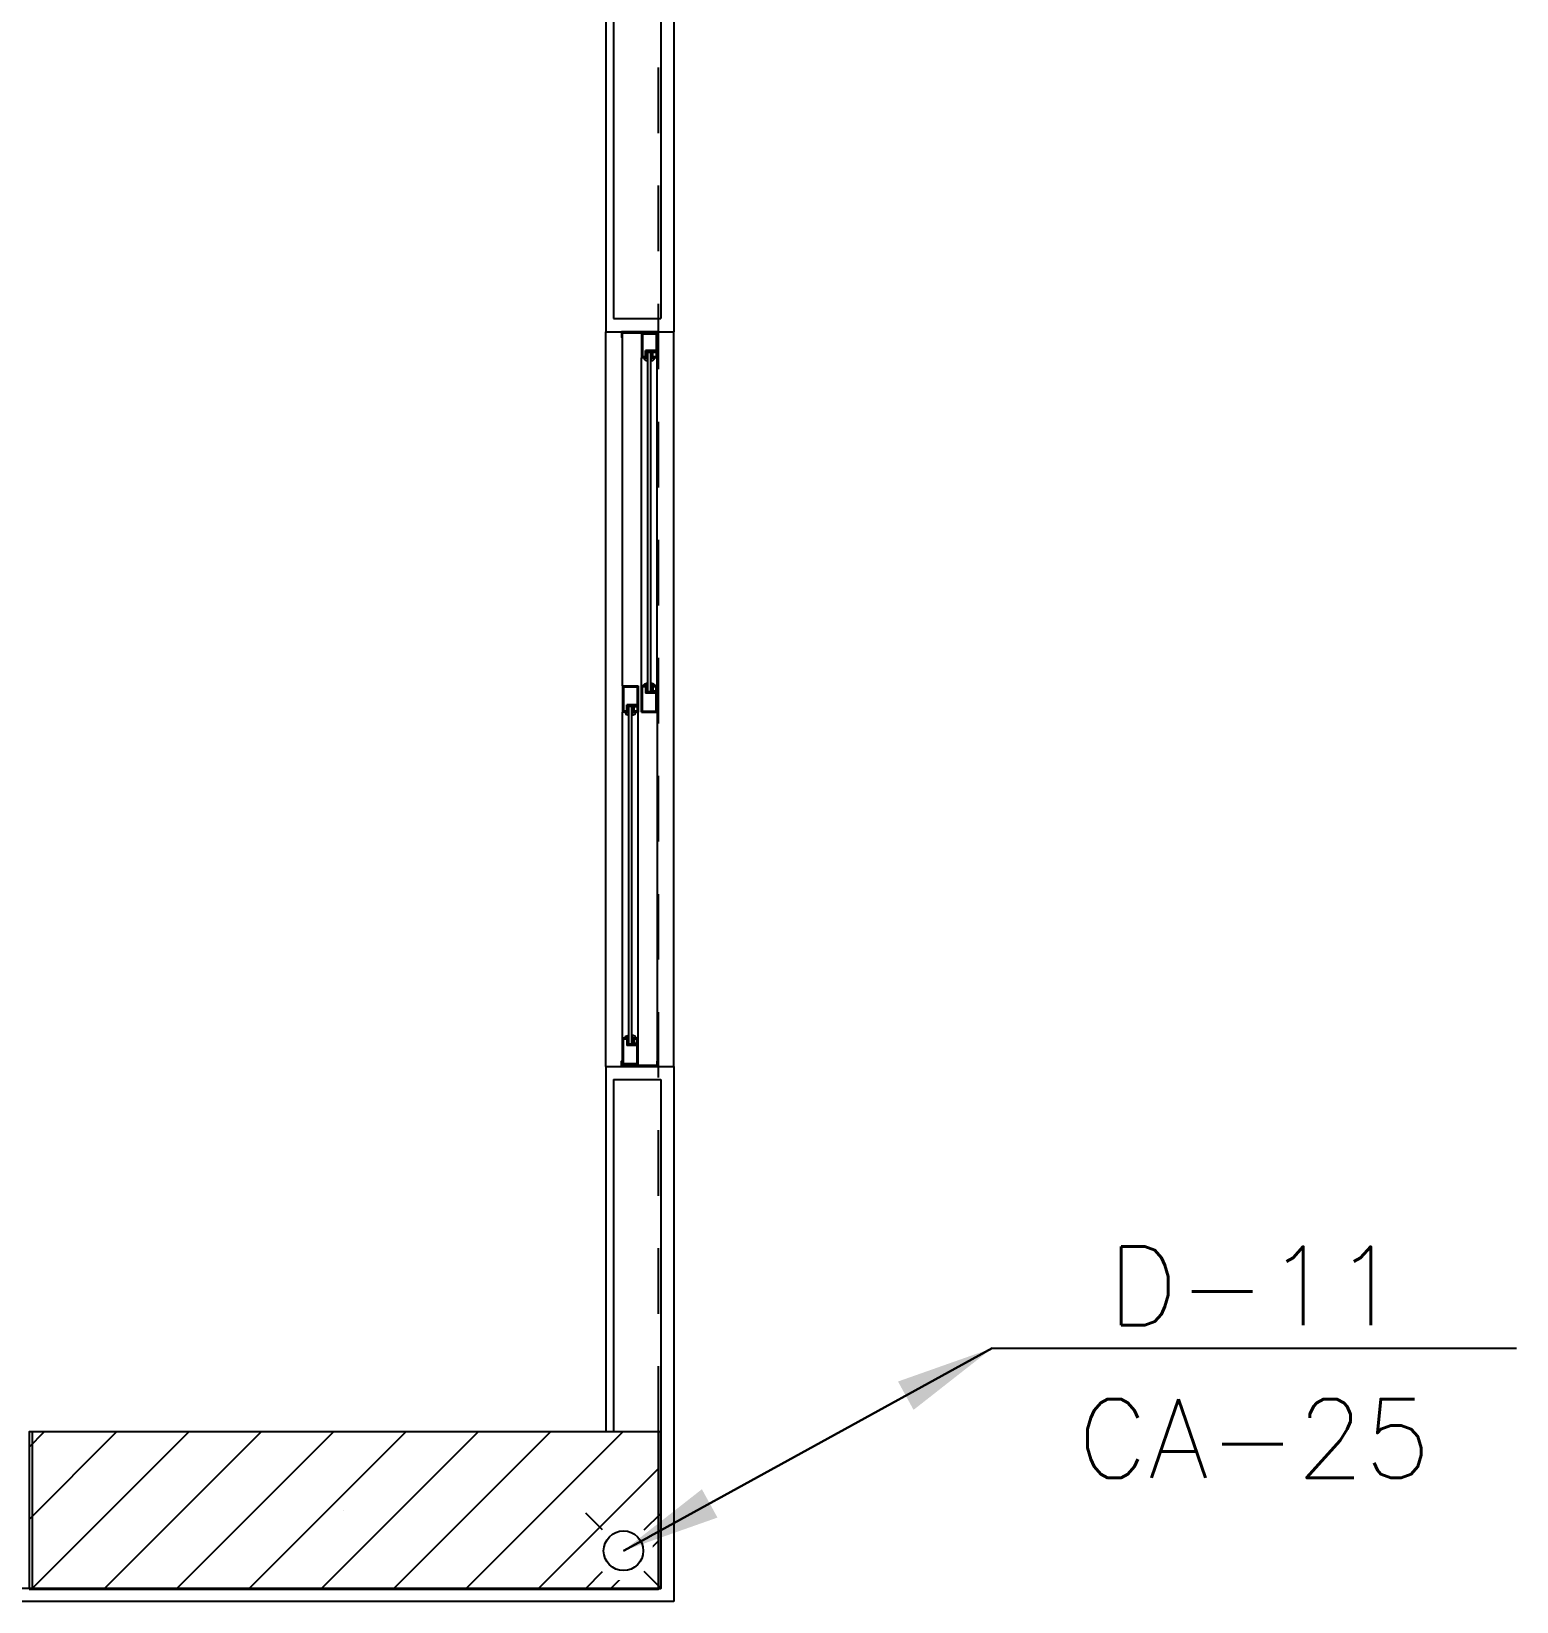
# Model space of a CAD drawing. Header units: millimetres. Extents: x 188.6 to 263.2, y 40.1 to 120.1.
# Drawn here: x 198.062 to 200.893, y 78.52 to 81.512 of the extents above; entities that cross this region are included whole.
import ezdxf
from ezdxf.enums import TextEntityAlignment as Align

# ---------------------------------------------------------------- set-up
doc = ezdxf.new("R2010")
doc.units = ezdxf.units.MM
doc.set_wipeout_variables(frame=1)
doc.linetypes.add('HIDDEN2', pattern=[0.1875, 0.125, -0.0625])
for name, color, linetype in [('ARQ', 8, 'Continuous'), ('ESTR-PILARES', 11, 'Continuous'), ('ESTR-VIGAS', 11, 'HIDDEN2'), ('ESTRUTURA', 7, 'Continuous'), ('SPDA-COL', 7, 'Continuous'), ('SPDA-D', 164, 'Continuous')]:
    doc.layers.add(name, color=color, linetype=linetype)
doc.styles.add('60-75', font='romans.shx', dxfattribs={"height": 0.12})
doc.styles.add('ROMANS', font='ROMANS.SHX', dxfattribs={"height": 0.15})
doc.dimstyles.new('IND75', dxfattribs={"dimtxt": 0.15, "dimasz": 0.1875, "dimexe": 0.15, "dimexo": 0, "dimgap": 0.1, "dimtad": 1, "dimzin": 10, "dimdsep": 46, "dimtxsty": '60-75', "dimcen": 0, "dimclrd": 256, "dimclre": 1, "dimclrt": 256, "dimadec": 0, "dimazin": 0, "dimtfac": 1, "dimtix": 1, "dimtmove": 2, "dimatfit": 3, "dimfxl": 0.15, "dimtolj": 1, "dimtzin": 6, "dimarcsym": 0})

# ---------------------------------------------------------------- blocks, each defined once
blk = doc.blocks.new('COBERTURA_29-09-2016')
at = {"layer": 'ESTR-PILARES', "linetype": 'Continuous'}
for p, q in [((-8.62, -7.7019), (-8.4531, -7.535)), ((-8.62, -7.564), (-8.591, -7.535)), ((-8.6152, -7.835), (-8.3152, -7.535)), ((-8.4774, -7.835), (-8.1774, -7.535)), ((-8.3395, -7.835), (-8.0395, -7.535)), ((-8.2016, -7.835), (-7.9016, -7.535)), ((-8.0637, -7.835), (-7.7637, -7.535)), ((-7.9258, -7.835), (-7.6258, -7.535)), ((-7.7879, -7.835), (-7.4879, -7.535)), ((-7.65, -7.835), (-7.42, -7.605)), ((-8.02, -7.685), (-8.02, -7.685)), ((-7.5122, -7.835), (-7.42, -7.7428))]:
    blk.add_line(p, q, dxfattribs=at)
blk.add_lwpolyline([(-8.62, -7.835), (-7.42, -7.835), (-7.42, -7.535), (-8.62, -7.535), (-8.62, -7.835)], dxfattribs=at)
at = {"layer": 'ESTR-VIGAS'}
blk.add_lwpolyline([(-7.42, -7.535), (-7.42, -3.59)], dxfattribs=at)
blk = doc.blocks.new('XREF-TIPO$0$A$C23913CE5-flat-1')
at = {"color": 0}
for p, q in [((0.003, -0.675), (0.003, -0.0022)), ((0.039, -0.003), (0.039, -0.05)), ((0.069, -0.003), (0.039, -0.003)), ((0.041, -0.005), (0.041, -0.048)), ((0.067, -0.005), (0.041, -0.005)), ((0.067, -0.005), (0.067, -0.036)), ((0.069, -0.003), (0.069, -0.05)), ((0.039, -0.675), (0.039, -0.05)), ((0.049, -0.05), (0.039, -0.05)), ((0.047, -0.048), (0.041, -0.048)), ((0.067, -0.036), (0.047, -0.036)), ((0.047, -0.048), (0.047, -0.036)), ((0.069, -0.038), (0.049, -0.038)), ((0.049, -0.05), (0.049, -0.038)), ((0.051, -0.686), (0.051, -0.039)), ((0.051, -0.039), (0.057, -0.039)), ((0.057, -0.686), (0.057, -0.039)), ((0.059, -0.05), (0.059, -0.038)), ((0.069, -0.05), (0.059, -0.05)), ((0.061, -0.048), (0.061, -0.04)), ((0.067, -0.04), (0.061, -0.04)), ((0.067, -0.048), (0.061, -0.048)), ((0.067, -0.04), (0.067, -0.048)), ((0.069, -0.675), (0.069, -0.05)), ((0.003, -0.675), (0.003, -0.725)), ((0.003, -0.675), (0.033, -0.675)), ((0.005, -0.677), (0.005, -0.723)), ((0.005, -0.677), (0.031, -0.677)), ((0.031, -0.677), (0.031, -0.711)), ((0.033, -0.675), (0.033, -0.725)), ((0.039, -0.725), (0.039, -0.675)), ((0.049, -0.675), (0.039, -0.675)), ((0.041, -0.723), (0.041, -0.677)), ((0.047, -0.677), (0.041, -0.677)), ((0.047, -0.677), (0.047, -0.689)), ((0.049, -0.675), (0.049, -0.687)), ((0.069, -0.687), (0.049, -0.687)), ((0.051, -0.686), (0.057, -0.686)), ((0.059, -0.675), (0.059, -0.687)), ((0.069, -0.675), (0.059, -0.675)), ((0.061, -0.677), (0.061, -0.685)), ((0.067, -0.677), (0.061, -0.677)), ((0.067, -0.685), (0.061, -0.685)), ((0.067, -0.685), (0.067, -0.677)), ((0.069, -0.725), (0.069, -0.675)), ((0.011, -0.723), (0.011, -0.711)), ((0.031, -0.711), (0.011, -0.711)), ((0.013, -0.725), (0.013, -0.713)), ((0.033, -0.713), (0.013, -0.713)), ((0.015, -1.3575), (0.015, -0.714)), ((0.015, -0.714), (0.021, -0.714)), ((0.021, -1.3575), (0.021, -0.714)), ((0.023, -0.725), (0.023, -0.713)), ((0.031, -0.715), (0.025, -0.715)), ((0.025, -0.723), (0.025, -0.715)), ((0.031, -0.715), (0.031, -0.723)), ((0.067, -0.689), (0.047, -0.689)), ((0.067, -0.723), (0.067, -0.689)), ((0.013, -0.725), (0.003, -0.725)), ((0.003, -1.3465), (0.003, -0.725)), ((0.011, -0.723), (0.005, -0.723)), ((0.033, -0.725), (0.023, -0.725)), ((0.031, -0.723), (0.025, -0.723)), ((0.033, -1.397), (0.033, -0.725)), ((0.039, -0.725), (0.069, -0.725)), ((0.041, -0.723), (0.067, -0.723)), ((0.069, -0.725), (0.069, -1.3982)), ((0.003, -1.397), (0.003, -1.3465)), ((0.013, -1.3465), (0.003, -1.3465)), ((0.013, -1.3465), (0.013, -1.3585)), ((0.023, -1.3465), (0.023, -1.3585)), ((0.033, -1.3465), (0.023, -1.3465)), ((0.011, -1.3485), (0.005, -1.3485)), ((0.005, -1.395), (0.005, -1.3485)), ((0.011, -1.3485), (0.011, -1.3605)), ((0.031, -1.3605), (0.011, -1.3605)), ((0.033, -1.3585), (0.013, -1.3585)), ((0.015, -1.3575), (0.021, -1.3575)), ((0.025, -1.3485), (0.025, -1.3565)), ((0.031, -1.3485), (0.025, -1.3485)), ((0.031, -1.3565), (0.025, -1.3565)), ((0.031, -1.3565), (0.031, -1.3485)), ((0.031, -1.395), (0.031, -1.3605)), ((0.033, -1.397), (0.033, -1.3585)), ((0.003, -1.397), (0.033, -1.397)), ((0.005, -1.395), (0.031, -1.395))]:
    blk.add_line(p, q, dxfattribs=at)
for points in [[(0.001, -0.0002), (0.001, -0.0104), (0.003, -0.0104), (0.003, -0.0022), (0.069, -0.0022), (0.069, -0.0102), (0.071, -0.0102), (0.071, -0.0002), (0.001, -0.0002)], [(0.001, -1.4002), (0.001, -1.39), (0.003, -1.39), (0.003, -1.3982), (0.069, -1.3982), (0.069, -1.3902), (0.071, -1.3902), (0.071, -1.4002), (0.001, -1.4002)]]:
    blk.add_lwpolyline(points, dxfattribs=at)
for points in [[(0.0505, -0.0385, 1), (0.0495, -0.0385), (0.0495, -0.05, -0.414214), (0.049, -0.0505), (0.044, -0.0505, 0.38517), (0.049, -0.055), (0.0505, -0.055)], [(0.064, -0.0505), (0.059, -0.0505, -0.414214), (0.0585, -0.05), (0.0585, -0.0385, 1), (0.0575, -0.0385), (0.0575, -0.055), (0.059, -0.055, 0.38517)], [(0.0505, -0.6865, -1), (0.0495, -0.6865), (0.0495, -0.675, 0.414214), (0.049, -0.6745), (0.044, -0.6745, -0.38517), (0.049, -0.67), (0.0505, -0.67)], [(0.064, -0.6745), (0.059, -0.6745, 0.414214), (0.0585, -0.675), (0.0585, -0.6865, -1), (0.0575, -0.6865), (0.0575, -0.67), (0.059, -0.67, -0.38517)], [(0.0145, -0.7135, 1), (0.0135, -0.7135), (0.0135, -0.725, -0.414214), (0.013, -0.7255), (0.008, -0.7255, 0.38517), (0.013, -0.73), (0.0145, -0.73)], [(0.028, -0.7255), (0.023, -0.7255, -0.414214), (0.0225, -0.725), (0.0225, -0.7135, 1), (0.0215, -0.7135), (0.0215, -0.73), (0.023, -0.73, 0.38517)], [(0.0135, -1.3465, 0.414214), (0.013, -1.346), (0.008, -1.346, -0.38517), (0.013, -1.3415), (0.0145, -1.3415), (0.0145, -1.358, -1), (0.0135, -1.358)], [(0.0225, -1.3465, -0.414214), (0.023, -1.346), (0.028, -1.346, 0.38517), (0.023, -1.3415), (0.0215, -1.3415), (0.0215, -1.358, 1), (0.0225, -1.358)]]:
    blk.add_lwpolyline(points, format="xyb", close=True, dxfattribs=at)
blk = doc.blocks.new('A$C0BE265FA')
at = {"layer": 'ARQ'}
for p, q in [((-12.06, -6.0725), (-12.06, -6.9298)), ((-12.035, -6.0475), (-12.035, -6.9548)), ((-12.15, -6.3299), (-12.15, -6.9298)), ((-12.165, -6.3449), (-12.165, -6.9548)), ((-12.15, -6.9298), (-12.06, -6.9298)), ((-12.165, -8.3548), (-12.1651, -6.9548)), ((-12.165, -6.9548), (-12.035, -6.9548)), ((-12.035, -8.3548), (-12.0351, -6.9548)), ((-12.165, -8.3548), (-12.165, -9.0499)), ((-12.165, -8.3548), (-12.035, -8.3548)), ((-12.035, -8.3548), (-12.035, -9.3748)), ((-12.15, -8.3798), (-12.15, -9.0499)), ((-12.15, -8.3798), (-12.06, -8.3798)), ((-12.06, -8.3798), (-12.06, -9.3498)), ((-12.06, -9.3499), (-15.36, -9.3499)), ((-12.06, -9.3498), (-12.06, -9.3499)), ((-12.035, -9.3748), (-15.3849, -9.3748))]:
    blk.add_line(p, q, dxfattribs=at)
blk.add_lwpolyline([(-13.2581, -9.3499), (-12.06, -9.3499), (-12.06, -9.0511), (-13.2581, -9.0511)], close=True, dxfattribs=at)
blk.add_blockref('XREF-TIPO$0$A$C23913CE5-flat-1', (-12.136, -6.9546), dxfattribs=at)
blk = doc.blocks.new('INDU')
at = {"color": 7}
blk.add_line((-0.005, 0), (0.005, 0), dxfattribs=at)
at = {"style": 'ROMANS'}
for tag, p in [('TQ-01', (0, 0.001189)), ('100', (0, -0.001718))]:
    blk.add_attdef(tag, text='', height=0.0015, dxfattribs=at).set_placement(p, align=Align.MIDDLE)
blk = doc.blocks.new('cap')
blk.add_wipeout([(0.0003, 0.075), (-0.0036, 0.0749), (-0.0076, 0.0746), (-0.0115, 0.0741), (-0.0153, 0.0734), (-0.0191, 0.0725), (-0.0229, 0.0714), (-0.0266, 0.0701), (-0.0302, 0.0686), (-0.0338, 0.067), (-0.0373, 0.0651), (-0.0406, 0.0631), (-0.0439, 0.0608), (-0.047, 0.0585), (-0.05, 0.0559), (-0.0528, 0.0532), (-0.0555, 0.0504), (-0.0581, 0.0474), (-0.0605, 0.0443), (-0.0627, 0.0411), (-0.0648, 0.0377), (-0.0667, 0.0343), (-0.0684, 0.0308), (-0.0699, 0.0271), (-0.0712, 0.0234), (-0.0724, 0.0197), (-0.0733, 0.0159), (-0.074, 0.012), (-0.0746, 0.0081), (-0.0749, 0.0042), (-0.075, 0.0003), (-0.0749, -0.0036), (-0.0746, -0.0076), (-0.0741, -0.0115), (-0.0734, -0.0153), (-0.0725, -0.0191), (-0.0714, -0.0229), (-0.0701, -0.0266), (-0.0686, -0.0302), (-0.067, -0.0338), (-0.0651, -0.0373), (-0.0631, -0.0406), (-0.0608, -0.0439), (-0.0585, -0.047), (-0.0559, -0.05), (-0.0532, -0.0528), (-0.0504, -0.0555), (-0.0474, -0.0581), (-0.0443, -0.0605), (-0.0411, -0.0627), (-0.0377, -0.0648), (-0.0343, -0.0667), (-0.0308, -0.0684), (-0.0271, -0.0699), (-0.0234, -0.0712), (-0.0197, -0.0724), (-0.0159, -0.0733), (-0.012, -0.074), (-0.0081, -0.0746), (-0.0042, -0.0749), (-0.0003, -0.075), (0.0036, -0.0749), (0.0076, -0.0746), (0.0115, -0.0741), (0.0153, -0.0734), (0.0191, -0.0725), (0.0229, -0.0714), (0.0266, -0.0701), (0.0302, -0.0686), (0.0338, -0.067), (0.0373, -0.0651), (0.0406, -0.0631), (0.0439, -0.0608), (0.047, -0.0585), (0.05, -0.0559), (0.0528, -0.0532), (0.0555, -0.0504), (0.0581, -0.0474), (0.0605, -0.0443), (0.0627, -0.0411), (0.0648, -0.0377), (0.0667, -0.0343), (0.0684, -0.0308), (0.0699, -0.0271), (0.0712, -0.0234), (0.0724, -0.0197), (0.0733, -0.0159), (0.074, -0.012), (0.0746, -0.0081), (0.0749, -0.0042), (0.075, -0.0003), (0.0749, 0.0036), (0.0746, 0.0076), (0.0741, 0.0115), (0.0734, 0.0153), (0.0725, 0.0191), (0.0714, 0.0229), (0.0701, 0.0266), (0.0686, 0.0302), (0.067, 0.0338), (0.0651, 0.0373), (0.0631, 0.0406), (0.0608, 0.0439), (0.0585, 0.047), (0.0559, 0.05), (0.0532, 0.0528), (0.0504, 0.0555), (0.0474, 0.0581), (0.0443, 0.0605), (0.0411, 0.0627), (0.0377, 0.0648), (0.0343, 0.0667), (0.0308, 0.0684), (0.0271, 0.0699), (0.0234, 0.0712), (0.0197, 0.0724), (0.0159, 0.0733), (0.012, 0.074), (0.0081, 0.0746), (0.0042, 0.0749)])
for p, q in [((-0.053, 0.053), (-0.0955, 0.0955)), ((0.053, 0.053), (0.0955, 0.0955)), ((-0.0955, -0.0955), (-0.053, -0.053)), ((0.0955, -0.0955), (0.053, -0.053))]:
    blk.add_line(p, q)
blk.add_circle((0, 0), 0.0504)

msp = doc.modelspace()

# ---------------------------------------------------------------- block references
at = {"layer": 'ESTRUTURA'}
msp.add_blockref('COBERTURA_29-09-2016', (206.677, 86.3784), dxfattribs=at)

# ---------------------------------------------------------------- next in the draw order: block references
at = {"layer": 'ARQ'}
msp.add_blockref('A$C0BE265FA', (211.3213, 87.8947), dxfattribs=at)

# ---------------------------------------------------------------- next in the draw order: block references
at = {"layer": 'SPDA-COL', "xscale": 100, "yscale": 100, "zscale": 100}
msp.add_blockref('INDU', (200.3926, 79.0026), dxfattribs=at).add_auto_attribs({'100': 'CA-25', 'TQ-01': 'D-11'})
at = {"layer": 'SPDA-D', "xscale": 0.75, "yscale": 0.75, "zscale": 0.75}
msp.add_blockref('cap', (199.1901, 78.6168), dxfattribs=at)

# ---------------------------------------------------------------- next in the draw order: leaders
at = {"layer": 'SPDA-COL'}
for points in [[(199.8926, 79.0026), (199.1901, 78.6168)], [(199.1901, 78.6168), (199.8926, 79.0026)]]:
    msp.add_leader(points, dimstyle='IND75', dxfattribs=at)

doc.saveas('drawing.dxf')
